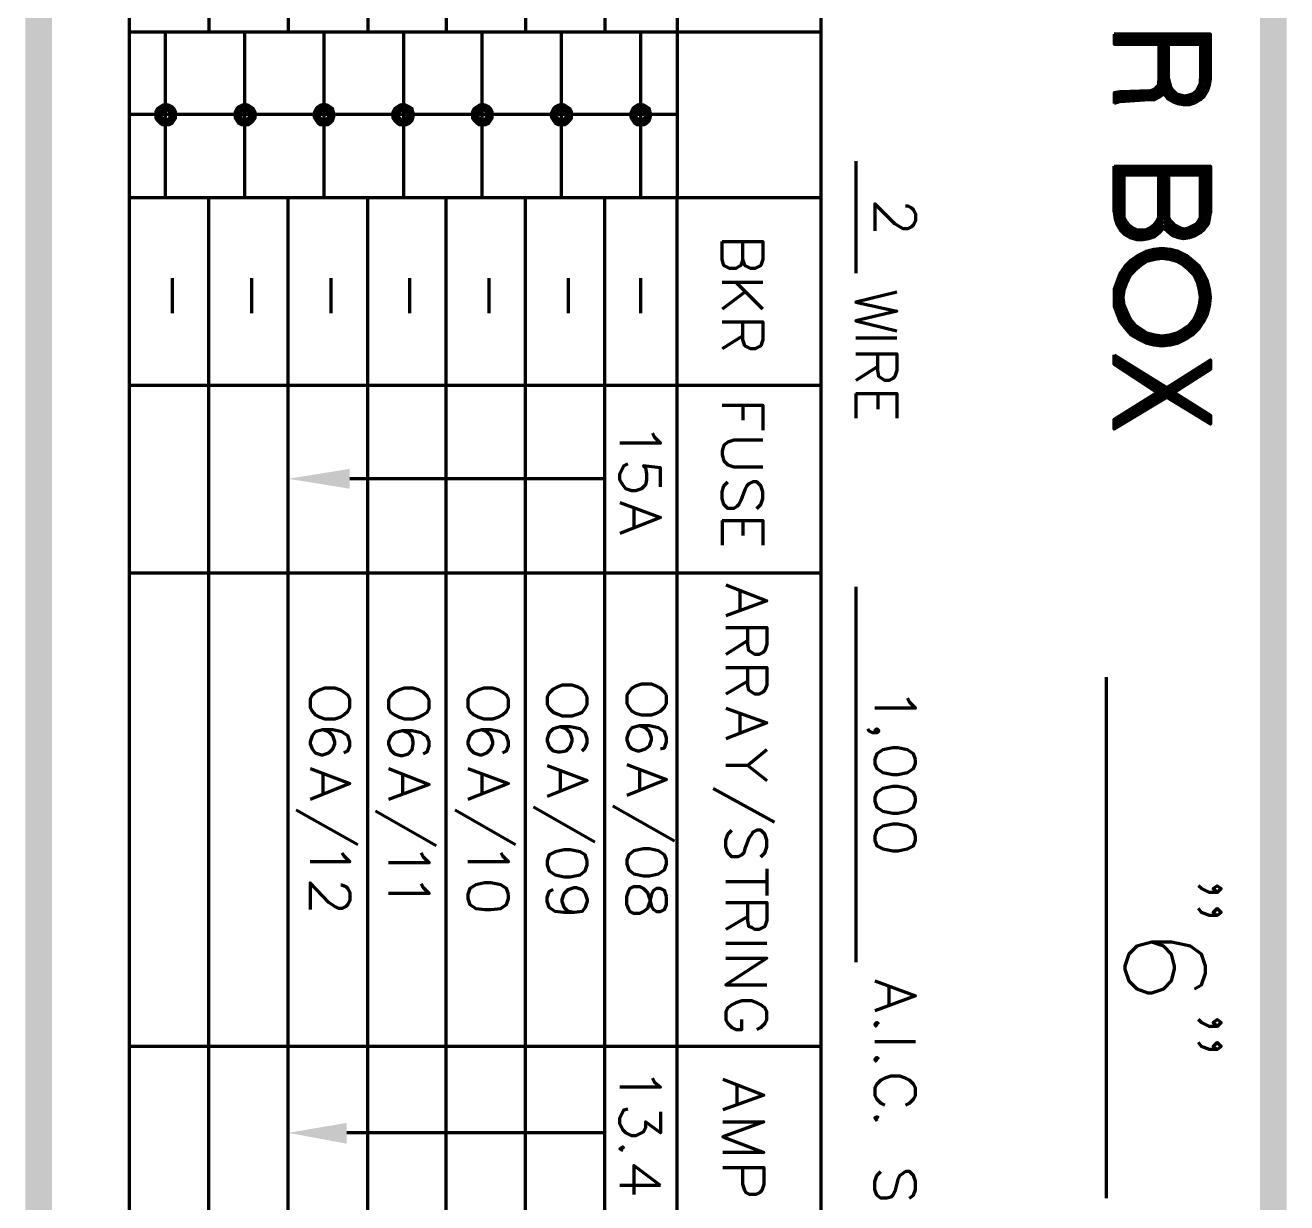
# Model space of a CAD drawing. Header units: inches. Extents: x -186 to 186, y -282 to 282.
# Drawn here: x 65 to 112.07, y 164.83 to 208.78 of the extents above; entities that cross this region are included whole.
import ezdxf

# ---------------------------------------------------------------- set-up
doc = ezdxf.new("R2010")
doc.units = ezdxf.units.IN
doc.header["$MEASUREMENT"] = 0
doc.layers.add('H', color=7, linetype='CONTINUOUS', lineweight=100)
doc.layers.add('P', color=250, linetype='CONTINUOUS', lineweight=100)

msp = doc.modelspace()

# ---------------------------------------------------------------- hatches: boundary and pattern name
at = {"layer": 'H', "linetype": 'Continuous'}
for points in [[(65, 139), (66, 140), (65, 271.889)], [(66, 140), (65, 271.889), (66, 270.889)], [(112.074, 271.37), (111.074, 271.37), (112.074, 139)], [(111.074, 271.37), (112.074, 139), (111.074, 140)], [(70, 205.778), (70.185, 205.519), (69.889, 205.704)], [(70.111, 205.852), (70.185, 205.556), (70, 205.778)], [(70.185, 205.556), (70, 205.778), (70.185, 205.519)], [(70.222, 205.889), (70.222, 205.556), (70.111, 205.852)], [(70.222, 205.556), (70.111, 205.852), (70.185, 205.556)], [(70.37, 205.852), (70.296, 205.556), (70.222, 205.889)], [(70.296, 205.556), (70.222, 205.889), (70.222, 205.556)], [(70.333, 205.519), (70.37, 205.852), (70.296, 205.556)], [(70.519, 205.778), (70.333, 205.519), (70.37, 205.852)], [(70.593, 205.704), (70.333, 205.519), (70.519, 205.778)], [(72.926, 205.778), (73.111, 205.519), (72.852, 205.704)], [(73.074, 205.852), (73.148, 205.556), (72.926, 205.778)], [(73.148, 205.556), (72.926, 205.778), (73.111, 205.519)], [(73.185, 205.889), (73.185, 205.556), (73.074, 205.852)], [(73.185, 205.556), (73.074, 205.852), (73.148, 205.556)], [(73.333, 205.852), (73.222, 205.556), (73.185, 205.889)], [(73.222, 205.556), (73.185, 205.889), (73.185, 205.556)], [(73.259, 205.519), (73.333, 205.852), (73.222, 205.556)], [(73.444, 205.778), (73.259, 205.519), (73.333, 205.852)], [(73.296, 205.519), (73.444, 205.778), (73.259, 205.519)], [(73.556, 205.704), (73.296, 205.519), (73.444, 205.778)], [(75.889, 205.778), (76.074, 205.519), (75.815, 205.704)], [(76, 205.852), (76.111, 205.556), (75.889, 205.778)], [(76.111, 205.556), (75.889, 205.778), (76.074, 205.519)], [(76.148, 205.889), (76.148, 205.556), (76, 205.852)], [(76.148, 205.556), (76, 205.852), (76.111, 205.556)], [(76.296, 205.852), (76.185, 205.556), (76.148, 205.889)], [(76.185, 205.556), (76.148, 205.889), (76.148, 205.556)], [(76.222, 205.519), (76.296, 205.852), (76.185, 205.556)], [(76.407, 205.778), (76.222, 205.519), (76.296, 205.852)], [(76.259, 205.519), (76.407, 205.778), (76.222, 205.519)], [(76.519, 205.704), (76.259, 205.519), (76.407, 205.778)], [(78.852, 205.778), (79.037, 205.519), (78.741, 205.704)], [(78.963, 205.852), (79.074, 205.556), (78.852, 205.778)], [(79.074, 205.556), (78.852, 205.778), (79.037, 205.519)], [(79.111, 205.889), (79.111, 205.556), (78.963, 205.852)], [(79.111, 205.556), (78.963, 205.852), (79.074, 205.556)], [(79.222, 205.852), (79.148, 205.556), (79.111, 205.889)], [(79.148, 205.556), (79.111, 205.889), (79.111, 205.556)], [(79.185, 205.519), (79.222, 205.852), (79.148, 205.556)], [(79.37, 205.778), (79.185, 205.519), (79.222, 205.852)], [(79.481, 205.704), (79.185, 205.519), (79.37, 205.778)], [(81.815, 205.778), (82, 205.519), (81.704, 205.704)], [(81.926, 205.852), (82, 205.556), (81.815, 205.778)], [(82, 205.556), (81.815, 205.778), (82, 205.519)], [(82.037, 205.889), (82.037, 205.556), (81.926, 205.852)], [(82.037, 205.556), (81.926, 205.852), (82, 205.556)], [(82.185, 205.852), (82.111, 205.556), (82.037, 205.889)], [(82.111, 205.556), (82.037, 205.889), (82.037, 205.556)], [(82.148, 205.519), (82.185, 205.852), (82.111, 205.556)], [(82.333, 205.778), (82.148, 205.519), (82.185, 205.852)], [(82.407, 205.704), (82.148, 205.519), (82.333, 205.778)], [(84.741, 205.778), (84.926, 205.519), (84.667, 205.704)], [(84.889, 205.852), (84.963, 205.556), (84.741, 205.778)], [(84.963, 205.556), (84.741, 205.778), (84.926, 205.519)], [(85, 205.889), (85, 205.556), (84.889, 205.852)], [(85, 205.556), (84.889, 205.852), (84.963, 205.556)], [(85.148, 205.852), (85.037, 205.556), (85, 205.889)], [(85.037, 205.556), (85, 205.889), (85, 205.556)], [(85.074, 205.519), (85.148, 205.852), (85.037, 205.556)], [(85.259, 205.778), (85.074, 205.519), (85.148, 205.852)], [(85.111, 205.519), (85.259, 205.778), (85.074, 205.519)], [(85.37, 205.704), (85.111, 205.519), (85.259, 205.778)], [(87.704, 205.778), (87.889, 205.519), (87.63, 205.704)], [(87.815, 205.852), (87.926, 205.556), (87.704, 205.778)], [(87.926, 205.556), (87.704, 205.778), (87.889, 205.519)], [(87.963, 205.889), (87.963, 205.556), (87.815, 205.852)], [(87.963, 205.556), (87.815, 205.852), (87.926, 205.556)], [(88.111, 205.852), (88, 205.556), (87.963, 205.889)], [(88, 205.556), (87.963, 205.889), (87.963, 205.556)], [(88.037, 205.519), (88.111, 205.852), (88, 205.556)], [(88.222, 205.778), (88.037, 205.519), (88.111, 205.852)], [(88.074, 205.519), (88.222, 205.778), (88.037, 205.519)], [(88.333, 205.704), (88.074, 205.519), (88.222, 205.778)], [(69.889, 205.704), (70.148, 205.519), (69.815, 205.556)], [(70.148, 205.519), (69.815, 205.556), (70.111, 205.481)], [(69.815, 205.556), (70.111, 205.481), (69.815, 205.444)], [(70.111, 205.481), (69.815, 205.444), (70.111, 205.444)], [(69.815, 205.444), (70.111, 205.444), (69.815, 205.296)], [(70.111, 205.444), (69.815, 205.296), (70.111, 205.407)], [(69.815, 205.296), (70.111, 205.407), (69.889, 205.185)], [(70.185, 205.519), (69.889, 205.704), (70.148, 205.519)], [(70.111, 205.407), (69.889, 205.185), (70.148, 205.37)], [(69.889, 205.185), (70.148, 205.37), (70, 205.074)], [(70.148, 205.37), (70, 205.074), (70.185, 205.333)], [(70, 205.074), (70.185, 205.333), (70.111, 205)], [(70.111, 205), (70.185, 205.333), (70.222, 205)], [(70.185, 205.333), (70.222, 205), (70.222, 205.296)], [(70.222, 205.296), (70.37, 205), (70.296, 205.333)], [(70.222, 205), (70.222, 205.296), (70.37, 205)], [(70.37, 205), (70.296, 205.333), (70.519, 205.074)], [(70.296, 205.333), (70.519, 205.074), (70.333, 205.333)], [(70.37, 205.481), (70.593, 205.704), (70.333, 205.519)], [(70.333, 205.37), (70.667, 205.296), (70.37, 205.407)], [(70.333, 205.333), (70.593, 205.185), (70.333, 205.37)], [(70.593, 205.185), (70.333, 205.37), (70.667, 205.296)], [(70.519, 205.074), (70.333, 205.333), (70.593, 205.185)], [(70.667, 205.556), (70.37, 205.481), (70.593, 205.704)], [(70.667, 205.444), (70.37, 205.444), (70.667, 205.556)], [(70.37, 205.444), (70.667, 205.556), (70.37, 205.481)], [(70.667, 205.296), (70.37, 205.407), (70.667, 205.444)], [(70.37, 205.407), (70.667, 205.444), (70.37, 205.444)], [(72.852, 205.704), (73.111, 205.519), (72.778, 205.556)], [(73.111, 205.519), (72.778, 205.556), (73.074, 205.481)], [(72.778, 205.556), (73.074, 205.481), (72.778, 205.444)], [(73.074, 205.481), (72.778, 205.444), (73.074, 205.444)], [(72.778, 205.444), (73.074, 205.444), (72.778, 205.296)], [(73.074, 205.444), (72.778, 205.296), (73.074, 205.407)], [(72.778, 205.296), (73.074, 205.407), (72.852, 205.185)], [(73.074, 205.407), (72.852, 205.185), (73.111, 205.37)], [(72.852, 205.185), (73.111, 205.37), (72.926, 205.074)], [(73.111, 205.37), (72.926, 205.074), (73.111, 205.333)], [(72.926, 205.074), (73.111, 205.333), (73.074, 205)], [(73.111, 205.333), (73.074, 205), (73.148, 205.333)], [(73.074, 205), (73.148, 205.333), (73.185, 205)], [(73.148, 205.333), (73.185, 205), (73.185, 205.296)], [(73.185, 205.296), (73.333, 205), (73.222, 205.333)], [(73.185, 205), (73.185, 205.296), (73.333, 205)], [(73.333, 205), (73.222, 205.333), (73.444, 205.074)], [(73.222, 205.333), (73.444, 205.074), (73.259, 205.333)], [(73.259, 205.333), (73.556, 205.185), (73.296, 205.37)], [(73.444, 205.074), (73.259, 205.333), (73.556, 205.185)], [(73.333, 205.481), (73.556, 205.704), (73.296, 205.519)], [(73.296, 205.37), (73.63, 205.296), (73.333, 205.407)], [(73.556, 205.185), (73.296, 205.37), (73.63, 205.296)], [(73.63, 205.556), (73.333, 205.481), (73.556, 205.704)], [(73.63, 205.444), (73.333, 205.444), (73.63, 205.556)], [(73.333, 205.444), (73.63, 205.556), (73.333, 205.481)], [(73.63, 205.296), (73.333, 205.407), (73.63, 205.444)], [(73.333, 205.407), (73.63, 205.444), (73.333, 205.444)], [(75.741, 205.556), (76.037, 205.481), (75.704, 205.444)], [(76.037, 205.481), (75.704, 205.444), (76.037, 205.444)], [(75.704, 205.444), (76.037, 205.444), (75.741, 205.296)], [(75.815, 205.704), (76.037, 205.519), (75.741, 205.556)], [(76.037, 205.519), (75.741, 205.556), (76.037, 205.481)], [(76.037, 205.444), (75.741, 205.296), (76.037, 205.407)], [(75.741, 205.296), (76.037, 205.407), (75.815, 205.185)], [(76.074, 205.519), (75.815, 205.704), (76.037, 205.519)], [(76.037, 205.407), (75.815, 205.185), (76.037, 205.37)], [(75.815, 205.185), (76.037, 205.37), (75.889, 205.074)], [(76.037, 205.37), (75.889, 205.074), (76.074, 205.333)], [(75.889, 205.074), (76.074, 205.333), (76, 205)], [(76.074, 205.333), (76, 205), (76.111, 205.333)], [(76, 205), (76.111, 205.333), (76.148, 205)], [(76.111, 205.333), (76.148, 205), (76.148, 205.296)], [(76.148, 205.296), (76.296, 205), (76.185, 205.333)], [(76.148, 205), (76.148, 205.296), (76.296, 205)], [(76.296, 205), (76.185, 205.333), (76.407, 205.074)], [(76.185, 205.333), (76.407, 205.074), (76.222, 205.333)], [(76.222, 205.333), (76.519, 205.185), (76.259, 205.37)], [(76.407, 205.074), (76.222, 205.333), (76.519, 205.185)], [(76.556, 205.556), (76.259, 205.481), (76.519, 205.704)], [(76.259, 205.481), (76.519, 205.704), (76.259, 205.519)], [(76.296, 205.444), (76.556, 205.556), (76.259, 205.481)], [(76.556, 205.296), (76.259, 205.407), (76.593, 205.444)], [(76.259, 205.407), (76.593, 205.444), (76.296, 205.444)], [(76.259, 205.37), (76.556, 205.296), (76.259, 205.407)], [(76.519, 205.185), (76.259, 205.37), (76.556, 205.296)], [(76.593, 205.444), (76.296, 205.444), (76.556, 205.556)], [(78.741, 205.704), (79, 205.519), (78.667, 205.556)], [(79, 205.519), (78.667, 205.556), (79, 205.481)], [(78.667, 205.556), (79, 205.481), (78.667, 205.444)], [(79, 205.481), (78.667, 205.444), (78.963, 205.444)], [(78.667, 205.444), (78.963, 205.444), (78.667, 205.296)], [(78.963, 205.444), (78.667, 205.296), (79, 205.407)], [(78.667, 205.296), (79, 205.407), (78.741, 205.185)], [(79.037, 205.519), (78.741, 205.704), (79, 205.519)], [(79, 205.407), (78.741, 205.185), (79, 205.37)], [(78.741, 205.185), (79, 205.37), (78.852, 205.074)], [(79, 205.37), (78.852, 205.074), (79.037, 205.333)], [(78.852, 205.074), (79.037, 205.333), (78.963, 205)], [(79.037, 205.333), (78.963, 205), (79.074, 205.333)], [(78.963, 205), (79.074, 205.333), (79.111, 205)], [(79.074, 205.333), (79.111, 205), (79.111, 205.296)], [(79.111, 205.296), (79.222, 205), (79.148, 205.333)], [(79.111, 205), (79.111, 205.296), (79.222, 205)], [(79.222, 205), (79.148, 205.333), (79.37, 205.074)], [(79.148, 205.333), (79.37, 205.074), (79.185, 205.333)], [(79.222, 205.481), (79.481, 205.704), (79.185, 205.519)], [(79.185, 205.37), (79.519, 205.296), (79.222, 205.407)], [(79.185, 205.333), (79.481, 205.185), (79.185, 205.37)], [(79.481, 205.185), (79.185, 205.37), (79.519, 205.296)], [(79.37, 205.074), (79.185, 205.333), (79.481, 205.185)], [(79.519, 205.556), (79.222, 205.481), (79.481, 205.704)], [(79.556, 205.444), (79.222, 205.444), (79.519, 205.556)], [(79.222, 205.444), (79.519, 205.556), (79.222, 205.481)], [(79.519, 205.296), (79.222, 205.407), (79.556, 205.444)], [(79.222, 205.407), (79.556, 205.444), (79.222, 205.444)], [(81.704, 205.704), (81.963, 205.519), (81.63, 205.556)], [(81.963, 205.519), (81.63, 205.556), (81.926, 205.481)], [(81.63, 205.556), (81.926, 205.481), (81.63, 205.444)], [(81.926, 205.481), (81.63, 205.444), (81.926, 205.444)], [(81.63, 205.444), (81.926, 205.444), (81.63, 205.296)], [(81.926, 205.444), (81.63, 205.296), (81.926, 205.407)], [(81.63, 205.296), (81.926, 205.407), (81.704, 205.185)], [(82, 205.519), (81.704, 205.704), (81.963, 205.519)], [(81.926, 205.407), (81.704, 205.185), (81.963, 205.37)], [(81.704, 205.185), (81.963, 205.37), (81.815, 205.074)], [(81.963, 205.37), (81.815, 205.074), (82, 205.333)], [(81.815, 205.074), (82, 205.333), (81.926, 205)], [(81.926, 205), (82, 205.333), (82.037, 205)], [(82, 205.333), (82.037, 205), (82.037, 205.296)], [(82.037, 205.296), (82.185, 205), (82.111, 205.333)], [(82.037, 205), (82.037, 205.296), (82.185, 205)], [(82.185, 205), (82.111, 205.333), (82.333, 205.074)], [(82.111, 205.333), (82.333, 205.074), (82.148, 205.333)], [(82.185, 205.481), (82.407, 205.704), (82.148, 205.519)], [(82.148, 205.37), (82.481, 205.296), (82.185, 205.407)], [(82.148, 205.333), (82.407, 205.185), (82.148, 205.37)], [(82.407, 205.185), (82.148, 205.37), (82.481, 205.296)], [(82.333, 205.074), (82.148, 205.333), (82.407, 205.185)], [(82.481, 205.556), (82.185, 205.481), (82.407, 205.704)], [(82.481, 205.444), (82.185, 205.444), (82.481, 205.556)], [(82.185, 205.444), (82.481, 205.556), (82.185, 205.481)], [(82.481, 205.296), (82.185, 205.407), (82.481, 205.444)], [(82.185, 205.407), (82.481, 205.444), (82.185, 205.444)], [(84.593, 205.556), (84.889, 205.481), (84.556, 205.444)], [(84.889, 205.481), (84.556, 205.444), (84.889, 205.444)], [(84.556, 205.444), (84.889, 205.444), (84.593, 205.296)], [(84.667, 205.704), (84.889, 205.519), (84.593, 205.556)], [(84.889, 205.519), (84.593, 205.556), (84.889, 205.481)], [(84.889, 205.444), (84.593, 205.296), (84.889, 205.407)], [(84.593, 205.296), (84.889, 205.407), (84.667, 205.185)], [(84.926, 205.519), (84.667, 205.704), (84.889, 205.519)], [(84.889, 205.407), (84.667, 205.185), (84.889, 205.37)], [(84.667, 205.185), (84.889, 205.37), (84.741, 205.074)], [(84.889, 205.37), (84.741, 205.074), (84.926, 205.333)], [(84.741, 205.074), (84.926, 205.333), (84.889, 205)], [(84.926, 205.333), (84.889, 205), (84.963, 205.333)], [(84.889, 205), (84.963, 205.333), (85, 205)], [(84.963, 205.333), (85, 205), (85, 205.296)], [(85, 205.296), (85.148, 205), (85.037, 205.333)], [(85, 205), (85, 205.296), (85.148, 205)], [(85.148, 205), (85.037, 205.333), (85.259, 205.074)], [(85.037, 205.333), (85.259, 205.074), (85.074, 205.333)], [(85.074, 205.333), (85.37, 205.185), (85.111, 205.37)], [(85.259, 205.074), (85.074, 205.333), (85.37, 205.185)], [(85.148, 205.481), (85.37, 205.704), (85.111, 205.519)], [(85.111, 205.37), (85.444, 205.296), (85.148, 205.407)], [(85.37, 205.185), (85.111, 205.37), (85.444, 205.296)], [(85.444, 205.556), (85.148, 205.481), (85.37, 205.704)], [(85.444, 205.444), (85.148, 205.444), (85.444, 205.556)], [(85.148, 205.444), (85.444, 205.556), (85.148, 205.481)], [(85.444, 205.296), (85.148, 205.407), (85.444, 205.444)], [(85.148, 205.407), (85.444, 205.444), (85.148, 205.444)], [(87.556, 205.556), (87.852, 205.481), (87.519, 205.444)], [(87.852, 205.481), (87.519, 205.444), (87.852, 205.444)], [(87.519, 205.444), (87.852, 205.444), (87.556, 205.296)], [(87.63, 205.704), (87.852, 205.519), (87.556, 205.556)], [(87.852, 205.519), (87.556, 205.556), (87.852, 205.481)], [(87.852, 205.444), (87.556, 205.296), (87.852, 205.407)], [(87.556, 205.296), (87.852, 205.407), (87.63, 205.185)], [(87.889, 205.519), (87.63, 205.704), (87.852, 205.519)], [(87.852, 205.407), (87.63, 205.185), (87.852, 205.37)], [(87.63, 205.185), (87.852, 205.37), (87.704, 205.074)], [(87.852, 205.37), (87.704, 205.074), (87.889, 205.333)], [(87.704, 205.074), (87.889, 205.333), (87.815, 205)], [(87.889, 205.333), (87.815, 205), (87.926, 205.333)], [(87.815, 205), (87.926, 205.333), (87.963, 205)], [(87.926, 205.333), (87.963, 205), (87.963, 205.296)], [(87.963, 205.296), (88.111, 205), (88, 205.333)], [(87.963, 205), (87.963, 205.296), (88.111, 205)], [(88.111, 205), (88, 205.333), (88.222, 205.074)], [(88, 205.333), (88.222, 205.074), (88.037, 205.333)], [(88.037, 205.333), (88.333, 205.185), (88.074, 205.37)], [(88.222, 205.074), (88.037, 205.333), (88.333, 205.185)], [(88.37, 205.556), (88.074, 205.481), (88.333, 205.704)], [(88.074, 205.481), (88.333, 205.704), (88.074, 205.519)], [(88.111, 205.444), (88.37, 205.556), (88.074, 205.481)], [(88.37, 205.296), (88.074, 205.407), (88.407, 205.444)], [(88.074, 205.407), (88.407, 205.444), (88.111, 205.444)], [(88.074, 205.37), (88.37, 205.296), (88.074, 205.407)], [(88.333, 205.185), (88.074, 205.37), (88.37, 205.296)], [(88.407, 205.444), (88.111, 205.444), (88.37, 205.556)], [(77.111, 191.481), (74.815, 191.852), (77.111, 192.222)], [(77, 167.037), (74.815, 167.444), (77, 167.815)]]:
    msp.add_hatch(color=0, dxfattribs=at).paths.add_polyline_path(points)

# ---------------------------------------------------------------- linework, layer by layer
at = {"layer": 'P', "color": 0, "linetype": 'Continuous'}
for points in [[(68.889, 139.481), (68.889, 271.37)], [(71.852, 271.37), (71.852, 208.519)], [(74.815, 271.37), (74.815, 208.519)], [(77.778, 271.37), (77.778, 208.519)], [(80.704, 271.37), (80.704, 208.519)], [(83.667, 271.37), (83.667, 208.519)], [(86.63, 271.37), (86.63, 208.519)], [(89.333, 271.37), (89.333, 208.519)], [(94.704, 139.481), (94.704, 271.37)], [(94.704, 208.519), (68.889, 208.519)], [(70.222, 208.519), (70.222, 202.333)], [(73.185, 208.519), (73.185, 202.333)], [(76.148, 208.519), (76.148, 202.333)], [(79.111, 208.519), (79.111, 202.333)], [(82.037, 208.519), (82.037, 202.333)], [(85, 208.519), (85, 202.333)], [(87.963, 208.519), (87.963, 202.333)], [(89.333, 208.519), (89.333, 202.333)], [(105.63, 208.444), (105.63, 208.074), (107.296, 208.074)], [(105.852, 205.926), (106.963, 206), (107.148, 206), (107.333, 206.111), (107.481, 206.222), (107.63, 206.037), (107.815, 205.926), (108, 205.852), (108.222, 205.815), (108.444, 205.815), (108.667, 205.889), (108.852, 206), (109, 206.148), (109.111, 206.333), (109.185, 206.556), (109.222, 206.778), (109.222, 208.444), (105.63, 208.444)], [(105.63, 206.185), (105.852, 206.222), (106.963, 206.296), (107.074, 206.296), (107.185, 206.37), (107.296, 206.481), (107.333, 206.556), (107.37, 206.704), (107.37, 208.148), (105.704, 208.148), (105.704, 208.37)], [(105.667, 208.37), (109.148, 208.37), (109.148, 206.778)], [(105.741, 208.333), (109.111, 208.333), (109.111, 206.778)], [(105.852, 206.185), (106.963, 206.222), (107.111, 206.259), (107.222, 206.333), (107.333, 206.444), (107.407, 206.556), (107.444, 206.704), (107.444, 208.222), (105.741, 208.222), (105.741, 208.333)], [(105.815, 208.259), (109.037, 208.259), (109.037, 206.778)], [(107.296, 208.074), (107.296, 206.704)], [(107.481, 206.778), (107.481, 208.259)], [(107.556, 208.222), (109, 208.222), (109, 206.778)], [(107.556, 206.778), (107.556, 208.222)], [(107.63, 208.148), (108.926, 208.148), (108.926, 206.778)], [(107.63, 206.778), (107.63, 208.148)], [(107.667, 208.074), (108.852, 208.074), (108.852, 206.778)], [(107.667, 206.778), (107.667, 208.074)], [(106.963, 206.333), (107.074, 206.37), (107.185, 206.444), (107.296, 206.556), (107.296, 206.704)], [(106.963, 206.185), (107.111, 206.185), (107.259, 206.259), (107.37, 206.37), (107.481, 206.556), (107.481, 206.704)], [(107.481, 206.333), (107.593, 206.148), (107.741, 206.037), (107.926, 205.926), (108.111, 205.889), (108.296, 205.852), (108.481, 205.889), (108.667, 205.963), (108.852, 206.074), (108.963, 206.222), (109.074, 206.37), (109.148, 206.556), (109.148, 206.778)], [(107.481, 206.444), (107.593, 206.259), (107.741, 206.111), (107.926, 206), (108.111, 205.963), (108.333, 205.926), (108.519, 205.963), (108.704, 206.074), (108.889, 206.185), (109, 206.37), (109.074, 206.556), (109.111, 206.778)], [(107.481, 206.778), (107.519, 206.556), (107.593, 206.37), (107.704, 206.222), (107.889, 206.111), (108.074, 206), (108.259, 206), (108.481, 206), (108.667, 206.111), (108.815, 206.222), (108.963, 206.37), (109.037, 206.556), (109.037, 206.778)], [(107.481, 206.778), (107.481, 206.704)], [(107.556, 206.778), (107.556, 206.593), (107.63, 206.407), (107.778, 206.259), (107.889, 206.148), (108.074, 206.074), (108.259, 206.037), (108.444, 206.074), (108.63, 206.148), (108.778, 206.259), (108.889, 206.407), (108.963, 206.593), (109, 206.778)], [(107.63, 206.778), (107.63, 206.593), (107.704, 206.444), (107.815, 206.296), (107.926, 206.185), (108.111, 206.148), (108.259, 206.111), (108.444, 206.148), (108.593, 206.185), (108.741, 206.296), (108.852, 206.444), (108.889, 206.593), (108.926, 206.778)], [(107.667, 206.778), (107.704, 206.63), (107.741, 206.481), (107.852, 206.333), (107.963, 206.222), (108.111, 206.185), (108.259, 206.148), (108.444, 206.185), (108.556, 206.222), (108.704, 206.333), (108.778, 206.481), (108.852, 206.63), (108.852, 206.778)], [(106.963, 206.333), (105.852, 206.296), (105.63, 206.259), (105.63, 205.852)], [(105.852, 206.185), (105.63, 206.148)], [(106.963, 206.185), (105.852, 206.111)], [(106.963, 206.111), (107.111, 206.148), (107.259, 206.185), (107.407, 206.296), (107.481, 206.444)], [(106.963, 206.037), (107.111, 206.074), (107.259, 206.111), (107.37, 206.222), (107.481, 206.333)], [(105.852, 206.111), (105.63, 206.074)], [(106.963, 206.037), (105.852, 206), (105.63, 205.926)], [(105.852, 206.037), (105.741, 206.037), (105.63, 206)], [(105.852, 205.926), (105.741, 205.889), (105.63, 205.852)], [(106.963, 206.111), (105.852, 206.037)], [(89.333, 205.444), (68.889, 205.444)], [(96, 203.704), (96, 199.519)], [(105.63, 203.519), (109.222, 203.519), (109.222, 201.778)], [(105.63, 201.815), (105.63, 203.519)], [(105.667, 203.481), (109.148, 203.481), (109.148, 201.815)], [(105.667, 201.815), (105.667, 203.481)], [(105.741, 201.815), (105.741, 203.444)], [(105.741, 203.407), (109.111, 203.407), (109.111, 201.815)], [(105.815, 203.37), (109.037, 203.37), (109.037, 201.815)], [(105.815, 201.815), (105.815, 203.37)], [(107.481, 201.815), (107.481, 203.37)], [(107.444, 203.296), (105.852, 203.296), (105.852, 201.815), (105.889, 201.593), (105.963, 201.407), (106.111, 201.222), (106.259, 201.111), (106.444, 201.037), (106.63, 201), (106.852, 201.037), (107.037, 201.111), (107.185, 201.222), (107.333, 201.407), (107.407, 201.593), (107.444, 201.815), (107.444, 203.296)], [(107.37, 203.222), (105.926, 203.222), (105.926, 201.815), (105.963, 201.63), (106.037, 201.444), (106.148, 201.296), (106.296, 201.185), (106.444, 201.111), (106.63, 201.074), (106.815, 201.111), (107, 201.185), (107.148, 201.296), (107.259, 201.444), (107.333, 201.63), (107.37, 201.815), (107.37, 203.222)], [(106, 203.185), (106, 201.815), (106, 201.63), (106.074, 201.481), (106.185, 201.333), (106.333, 201.222), (106.481, 201.148), (106.63, 201.148), (106.815, 201.148), (106.963, 201.222), (107.111, 201.333), (107.222, 201.481), (107.296, 201.63), (107.296, 201.815), (107.296, 203.185), (106, 203.185)], [(107.556, 203.296), (109, 203.296), (109, 201.815)], [(107.556, 201.815), (107.556, 203.296)], [(107.593, 203.222), (108.926, 203.222), (108.926, 201.815)], [(107.593, 201.815), (107.593, 203.222)], [(107.667, 203.185), (107.667, 201.815), (107.667, 201.63), (107.741, 201.481), (107.852, 201.37), (107.963, 201.296), (108.111, 201.222), (108.259, 201.185), (108.407, 201.222), (108.556, 201.296), (108.704, 201.37), (108.778, 201.481), (108.852, 201.63), (108.852, 201.815), (108.852, 203.185), (107.667, 203.185)], [(94.704, 202.333), (68.889, 202.333)], [(71.852, 139.481), (71.852, 202.333)], [(74.815, 139.481), (74.815, 202.333)], [(77.778, 139.481), (77.778, 202.333)], [(80.704, 139.481), (80.704, 202.333)], [(83.667, 139.481), (83.667, 202.333)], [(86.63, 139.481), (86.63, 202.333)], [(89.333, 139.481), (89.333, 202.333)], [(97.852, 202.037), (97.926, 202.037), (98.074, 201.963), (98.148, 201.889), (98.222, 201.741), (98.222, 201.481), (98.148, 201.333), (98.074, 201.259), (97.926, 201.185), (97.778, 201.185), (97.63, 201.259), (97.444, 201.37), (96.704, 202.111), (96.704, 201.111)], [(105.63, 201.815), (105.667, 201.556), (105.741, 201.333), (105.852, 201.148), (106.037, 200.963), (106.222, 200.852), (106.481, 200.778), (106.704, 200.778), (106.926, 200.815), (107.148, 200.889), (107.333, 201.037), (107.481, 201.222)], [(105.667, 201.815), (105.704, 201.593), (105.778, 201.37), (105.889, 201.185), (106.037, 201.037), (106.222, 200.926), (106.407, 200.852), (106.63, 200.852), (106.815, 200.852), (107.037, 200.926), (107.222, 201.037), (107.37, 201.185), (107.481, 201.333)], [(105.741, 201.815), (105.778, 201.593), (105.815, 201.407), (105.963, 201.222), (106.111, 201.074), (106.296, 200.963), (106.481, 200.926), (106.667, 200.889), (106.889, 200.926), (107.074, 201), (107.222, 201.148), (107.37, 201.296), (107.481, 201.481)], [(105.815, 201.815), (105.815, 201.593), (105.889, 201.37), (106.037, 201.222), (106.222, 201.074), (106.444, 201), (106.63, 200.963), (106.852, 201), (107.037, 201.074), (107.222, 201.222), (107.37, 201.37), (107.444, 201.593), (107.481, 201.815)], [(107.481, 201.333), (107.593, 201.185), (107.741, 201.037), (107.926, 200.963), (108.111, 200.889), (108.296, 200.889), (108.481, 200.926), (108.667, 201), (108.852, 201.111), (108.963, 201.222), (109.074, 201.407), (109.148, 201.593), (109.148, 201.815)], [(107.481, 201.481), (107.593, 201.296), (107.704, 201.148), (107.889, 201.037), (108.111, 200.963), (108.333, 200.963), (108.519, 201), (108.704, 201.111), (108.852, 201.222), (109, 201.37), (109.074, 201.593), (109.111, 201.815)], [(107.481, 201.815), (107.519, 201.593), (107.593, 201.407), (107.704, 201.259), (107.852, 201.148), (108.037, 201.037), (108.259, 201.037), (108.481, 201.037), (108.667, 201.148), (108.815, 201.259), (108.926, 201.407), (109, 201.593), (109.037, 201.815)], [(107.481, 201.222), (107.63, 201.074), (107.815, 200.926), (108.037, 200.852), (108.222, 200.815), (108.444, 200.852), (108.667, 200.926), (108.852, 201.037), (109, 201.185), (109.148, 201.37), (109.185, 201.556), (109.222, 201.778)], [(107.556, 201.815), (107.556, 201.63), (107.63, 201.444), (107.778, 201.296), (107.889, 201.185), (108.074, 201.111), (108.259, 201.074), (108.444, 201.111), (108.63, 201.185), (108.778, 201.296), (108.889, 201.444), (108.963, 201.63), (109, 201.815)], [(107.593, 201.815), (107.63, 201.63), (107.704, 201.481), (107.815, 201.333), (107.926, 201.222), (108.111, 201.148), (108.259, 201.148), (108.444, 201.148), (108.593, 201.222), (108.741, 201.333), (108.852, 201.481), (108.889, 201.63), (108.926, 201.815)], [(91, 200.704), (92.519, 200.704), (92.519, 200.037), (92.444, 199.815), (92.37, 199.778), (92.222, 199.704), (92.074, 199.704), (91.926, 199.778), (91.852, 199.815), (91.778, 200.037), (91.778, 200.704)], [(91.778, 200.037), (91.704, 199.815), (91.63, 199.778), (91.519, 199.704), (91.296, 199.704), (91.148, 199.778), (91.074, 199.815), (91, 200.037), (91, 200.704)], [(107.407, 196.815), (107.741, 196.852), (108.037, 196.926), (108.333, 197.074), (108.556, 197.222), (108.815, 197.481), (108.963, 197.704), (109.111, 198), (109.185, 198.296), (109.222, 198.63), (109.185, 198.926), (109.111, 199.222), (108.963, 199.519), (108.815, 199.778), (108.556, 200), (108.333, 200.185), (108.037, 200.333), (107.741, 200.407), (107.407, 200.444), (107.111, 200.407), (106.815, 200.333), (106.519, 200.185), (106.259, 200), (106.037, 199.778), (105.852, 199.519), (105.741, 199.222), (105.63, 198.926), (105.63, 198.63), (105.63, 198.296), (105.741, 198), (105.852, 197.704), (106.037, 197.481), (106.259, 197.222), (106.519, 197.074), (106.815, 196.926), (107.111, 196.852), (107.407, 196.815)], [(107.407, 196.889), (107.704, 196.889), (108, 197), (108.296, 197.111), (108.519, 197.296), (108.741, 197.519), (108.926, 197.741), (109.037, 198.037), (109.148, 198.333), (109.148, 198.63), (109.148, 198.926), (109.037, 199.222), (108.926, 199.481), (108.741, 199.741), (108.519, 199.963), (108.296, 200.148), (108, 200.259), (107.704, 200.333), (107.407, 200.37), (107.111, 200.333), (106.815, 200.259), (106.556, 200.148), (106.296, 199.963), (106.074, 199.741), (105.889, 199.481), (105.778, 199.222), (105.704, 198.926), (105.667, 198.63), (105.704, 198.333), (105.778, 198.037), (105.889, 197.741), (106.074, 197.519), (106.296, 197.296), (106.556, 197.111), (106.815, 197), (107.111, 196.889), (107.407, 196.889)], [(107.407, 196.963), (107.704, 196.963), (108, 197.037), (108.259, 197.185), (108.481, 197.333), (108.704, 197.556), (108.889, 197.778), (109, 198.037), (109.074, 198.333), (109.111, 198.63), (109.074, 198.926), (109, 199.185), (108.889, 199.481), (108.704, 199.704), (108.481, 199.889), (108.259, 200.074), (108, 200.185), (107.704, 200.296), (107.407, 200.296), (107.148, 200.296), (106.852, 200.185), (106.556, 200.074), (106.333, 199.889), (106.148, 199.704), (105.963, 199.481), (105.852, 199.185), (105.778, 198.926), (105.741, 198.63), (105.778, 198.333), (105.852, 198.037), (105.963, 197.778), (106.148, 197.556), (106.333, 197.333), (106.556, 197.185), (106.852, 197.037), (107.148, 196.963), (107.407, 196.963)], [(107.407, 197), (107.704, 197.037), (107.963, 197.111), (108.222, 197.222), (108.444, 197.37), (108.667, 197.593), (108.815, 197.815), (108.963, 198.074), (109, 198.333), (109.037, 198.63), (109, 198.889), (108.963, 199.185), (108.815, 199.444), (108.667, 199.667), (108.444, 199.852), (108.222, 200.037), (107.963, 200.148), (107.704, 200.222), (107.407, 200.222), (107.148, 200.222), (106.852, 200.148), (106.63, 200.037), (106.37, 199.852), (106.185, 199.667), (106, 199.444), (105.889, 199.185), (105.815, 198.889), (105.815, 198.63), (105.815, 198.333), (105.889, 198.074), (106, 197.815), (106.185, 197.593), (106.37, 197.37), (106.63, 197.222), (106.852, 197.111), (107.148, 197.037), (107.407, 197)], [(107.407, 197.074), (107.704, 197.074), (107.963, 197.148), (108.185, 197.259), (108.444, 197.444), (108.63, 197.63), (108.778, 197.852), (108.889, 198.111), (108.963, 198.333), (108.963, 198.63), (108.963, 198.889), (108.889, 199.148), (108.778, 199.407), (108.63, 199.63), (108.444, 199.815), (108.185, 199.963), (107.963, 200.111), (107.704, 200.148), (107.407, 200.185), (107.148, 200.148), (106.889, 200.111), (106.63, 199.963), (106.407, 199.815), (106.222, 199.63), (106.074, 199.407), (105.963, 199.148), (105.889, 198.889), (105.852, 198.63), (105.889, 198.333), (105.963, 198.111), (106.074, 197.852), (106.222, 197.63), (106.407, 197.444), (106.63, 197.259), (106.889, 197.148), (107.148, 197.074), (107.407, 197.074)], [(107.407, 197.111), (107.667, 197.148), (107.926, 197.222), (108.185, 197.333), (108.37, 197.481), (108.556, 197.667), (108.704, 197.852), (108.815, 198.111), (108.889, 198.37), (108.926, 198.63), (108.889, 198.889), (108.815, 199.148), (108.704, 199.37), (108.556, 199.593), (108.37, 199.778), (108.185, 199.926), (107.926, 200.037), (107.667, 200.111), (107.407, 200.111), (107.148, 200.111), (106.889, 200.037), (106.667, 199.926), (106.444, 199.778), (106.259, 199.593), (106.111, 199.37), (106, 199.148), (105.963, 198.889), (105.926, 198.63), (105.963, 198.37), (106, 198.111), (106.111, 197.852), (106.259, 197.667), (106.444, 197.481), (106.667, 197.333), (106.889, 197.222), (107.148, 197.148), (107.407, 197.111)], [(107.407, 197.185), (107.704, 197.222), (107.963, 197.296), (108.222, 197.444), (108.444, 197.593), (108.63, 197.815), (108.741, 198.074), (108.815, 198.333), (108.852, 198.63), (108.815, 198.889), (108.741, 199.185), (108.63, 199.444), (108.444, 199.63), (108.222, 199.815), (107.963, 199.963), (107.704, 200.037), (107.407, 200.074), (107.148, 200.037), (106.852, 199.963), (106.63, 199.815), (106.407, 199.63), (106.222, 199.444), (106.111, 199.185), (106, 198.889), (105.963, 198.63), (106, 198.333), (106.111, 198.074), (106.222, 197.815), (106.407, 197.593), (106.63, 197.444), (106.852, 197.296), (107.148, 197.222), (107.407, 197.185)], [(70.481, 199.333), (70.481, 198.037)], [(73.444, 199.333), (73.444, 198.037)], [(76.407, 199.333), (76.407, 198.037)], [(79.333, 199.333), (79.333, 198.037)], [(82.296, 199.333), (82.296, 198.037)], [(85.259, 199.333), (85.259, 198.037)], [(87.963, 199.333), (87.963, 198.037)], [(91, 199.185), (92.519, 199.185)], [(92.519, 198.185), (91.519, 199.185)], [(91.852, 198.815), (91, 198.185)], [(97.519, 198.815), (96, 198.444), (97.519, 198.111), (96, 197.741), (97.519, 197.37)], [(91, 197.704), (92.519, 197.704), (92.519, 197.037), (92.444, 196.815), (92.37, 196.778), (92.222, 196.704), (92.074, 196.704), (91.926, 196.778), (91.852, 196.815), (91.778, 197.037), (91.778, 197.704)], [(91.778, 197.185), (91, 196.704)], [(96, 197.111), (97.519, 197.111)], [(96, 196.519), (97.519, 196.519), (97.519, 195.889), (97.444, 195.667), (97.37, 195.593), (97.222, 195.519), (97.074, 195.519), (96.963, 195.593), (96.852, 195.667), (96.815, 195.889), (96.815, 196.519)], [(105.63, 196.481), (107.593, 195.259), (109.222, 196.296), (109.222, 195.926), (107.889, 195.074), (109.222, 194.222), (109.222, 193.889), (107.593, 194.889), (105.63, 193.704), (105.63, 194.074), (107.222, 195.074), (105.63, 196.111), (105.63, 196.481)], [(105.667, 196.407), (105.667, 196.111)], [(109.111, 196.148), (107.593, 195.185), (105.741, 196.333), (105.741, 196.111)], [(96.815, 196.037), (96, 195.519)], [(105.741, 196.111), (107.37, 195.074), (105.741, 194.074), (105.741, 193.815)], [(105.815, 196.111), (105.815, 196.296)], [(105.852, 196.222), (105.852, 196.111), (107.481, 195.074), (105.852, 194.074), (105.852, 193.963), (107.593, 195.037), (108.963, 194.111), (108.963, 194.222), (107.667, 195.074), (108.963, 195.926), (108.963, 196.037), (107.593, 195.148), (105.852, 196.222)], [(105.852, 196.148), (108.963, 194.185)], [(108.963, 196), (105.852, 194)], [(109.111, 194.222), (107.778, 195.074), (109.111, 195.926), (109.111, 196.148)], [(109.037, 196.111), (109.037, 195.926)], [(109.148, 195.926), (109.148, 196.222)], [(94.704, 195.333), (68.889, 195.333)], [(96, 195.037), (97.519, 195.037), (97.519, 194.111)], [(96, 195.037), (96, 194.111)], [(96.815, 195.037), (96.815, 194.444)], [(105.741, 193.815), (107.593, 194.963), (109.111, 194), (109.111, 194.222)], [(91, 194.593), (92.519, 194.593), (92.519, 193.667)], [(91.778, 194.593), (91.778, 194.037)], [(105.667, 193.778), (105.667, 194.074)], [(105.815, 194.074), (105.815, 193.889)], [(109.037, 194.074), (109.037, 194.222)], [(109.148, 194.222), (109.148, 193.963)], [(88.407, 193.556), (88.481, 193.407), (88.704, 193.185), (87.185, 193.185)], [(92.519, 193.296), (91.444, 193.296), (91.222, 193.222), (91.074, 193.111), (91, 192.889), (91, 192.741), (91.074, 192.519), (91.222, 192.37), (91.444, 192.296), (92.519, 192.296)], [(88.704, 191.556), (88.704, 192.259), (88.074, 192.333), (88.148, 192.259), (88.185, 192.037), (88.185, 191.815), (88.148, 191.63), (88, 191.481), (87.778, 191.407), (87.63, 191.407), (87.407, 191.481), (87.296, 191.63), (87.185, 191.815), (87.185, 192.037), (87.296, 192.259), (87.333, 192.333), (87.481, 192.407)], [(86.63, 191.852), (77.111, 191.852)], [(92.296, 190.741), (92.444, 190.889), (92.519, 191.111), (92.519, 191.37), (92.444, 191.593), (92.296, 191.741), (92.148, 191.741), (92, 191.667), (91.926, 191.593), (91.852, 191.444), (91.704, 191.037), (91.63, 190.889), (91.556, 190.815), (91.444, 190.741), (91.222, 190.741), (91.074, 190.889), (91, 191.111), (91, 191.37), (91.074, 191.593), (91.222, 191.741)], [(87.185, 190.963), (88.704, 190.407), (87.185, 189.815)], [(87.704, 190.778), (87.704, 190.037)], [(91, 190.296), (92.519, 190.296), (92.519, 189.37)], [(91, 190.296), (91, 189.37)], [(91.778, 190.296), (91.778, 189.741)], [(94.704, 188.333), (68.889, 188.333)], [(91.148, 187.889), (92.667, 187.296), (91.148, 186.741)], [(91.667, 187.667), (91.667, 186.963)], [(96, 187.815), (96, 173.815)], [(91.148, 186.296), (92.667, 186.296), (92.667, 185.667), (92.593, 185.444), (92.519, 185.37), (92.37, 185.296), (92.222, 185.296), (92.111, 185.37), (92, 185.444), (91.963, 185.667), (91.963, 186.296)], [(91.963, 185.815), (91.148, 185.296)], [(91.148, 184.815), (92.667, 184.815), (92.667, 184.148), (92.593, 183.963), (92.519, 183.889), (92.37, 183.815), (92.222, 183.815), (92.111, 183.889), (92, 183.963), (91.963, 184.148), (91.963, 184.815)], [(85.963, 183.704), (85.889, 183.852), (85.778, 184), (85.63, 184.074), (85.407, 184.148), (85.037, 184.148), (84.852, 184.074), (84.704, 184), (84.556, 183.852), (84.481, 183.704), (84.481, 183.444), (84.556, 183.296), (84.704, 183.148), (84.852, 183.074), (85.037, 183), (85.407, 183), (85.63, 183.074), (85.778, 183.148), (85.889, 183.296), (85.963, 183.444), (85.963, 183.704)], [(88.926, 183.778), (88.852, 183.889), (88.704, 184.037), (88.556, 184.111), (88.37, 184.185), (88, 184.185), (87.778, 184.111), (87.63, 184.037), (87.519, 183.889), (87.444, 183.778), (87.444, 183.481), (87.519, 183.333), (87.63, 183.185), (87.778, 183.111), (88, 183.037), (88.37, 183.037), (88.556, 183.111), (88.704, 183.185), (88.852, 183.333), (88.926, 183.481), (88.926, 183.778)], [(91.963, 184.296), (91.148, 183.815)], [(105.333, 184.444), (105.333, 165)], [(77.111, 183.63), (77.037, 183.778), (76.889, 183.889), (76.778, 183.963), (76.556, 184.037), (76.185, 184.037), (75.963, 183.963), (75.815, 183.889), (75.704, 183.778), (75.63, 183.63), (75.63, 183.333), (75.704, 183.185), (75.815, 183.037), (75.963, 182.963), (76.185, 182.889), (76.556, 182.889), (76.778, 182.963), (76.889, 183.037), (77.037, 183.185), (77.111, 183.333), (77.111, 183.63)], [(80.074, 183.593), (80, 183.741), (79.852, 183.889), (79.704, 183.963), (79.481, 184.037), (79.148, 184.037), (78.926, 183.963), (78.778, 183.889), (78.63, 183.741), (78.556, 183.593), (78.556, 183.296), (78.63, 183.148), (78.778, 183.037), (78.926, 182.963), (79.148, 182.889), (79.481, 182.889), (79.704, 182.963), (79.852, 183.037), (80, 183.148), (80.074, 183.296), (80.074, 183.593)], [(83.037, 183.63), (82.963, 183.778), (82.815, 183.889), (82.667, 183.963), (82.444, 184.037), (82.111, 184.037), (81.889, 183.963), (81.741, 183.889), (81.593, 183.778), (81.519, 183.63), (81.519, 183.333), (81.593, 183.185), (81.741, 183.037), (81.889, 182.963), (82.111, 182.889), (82.444, 182.889), (82.667, 182.963), (82.815, 183.037), (82.963, 183.185), (83.037, 183.333), (83.037, 183.63)], [(97.926, 183.667), (98, 183.519), (98.222, 183.296), (96.704, 183.296)], [(91.148, 183.296), (92.667, 182.741), (91.148, 182.148)], [(91.667, 183.111), (91.667, 182.37)], [(76.889, 181.63), (77.037, 181.704), (77.111, 181.889), (77.111, 182.037), (77.037, 182.259), (76.815, 182.407), (76.481, 182.481), (76.111, 182.481), (75.815, 182.407), (75.704, 182.259), (75.63, 182.037), (75.63, 181.963), (75.704, 181.778), (75.815, 181.63), (76.037, 181.556), (76.111, 181.556), (76.333, 181.63), (76.481, 181.778), (76.556, 181.963), (76.556, 182.037), (76.481, 182.259), (76.333, 182.407), (76.111, 182.481)], [(79.852, 181.593), (80, 181.667), (80.074, 181.889), (80.074, 182.037), (80, 182.222), (79.778, 182.37), (79.444, 182.444), (79.074, 182.444), (78.778, 182.37), (78.63, 182.222), (78.556, 182.037), (78.556, 181.963), (78.63, 181.741), (78.778, 181.593), (79, 181.519), (79.074, 181.519), (79.296, 181.593), (79.444, 181.741), (79.481, 181.963), (79.481, 182.037), (79.444, 182.222), (79.296, 182.37), (79.074, 182.444)], [(82.815, 181.63), (82.963, 181.704), (83.037, 181.889), (83.037, 182.037), (82.963, 182.259), (82.741, 182.407), (82.37, 182.481), (82.037, 182.481), (81.741, 182.407), (81.593, 182.259), (81.519, 182.037), (81.519, 181.963), (81.593, 181.778), (81.741, 181.63), (81.963, 181.556), (82.037, 181.556), (82.222, 181.63), (82.37, 181.778), (82.444, 181.963), (82.444, 182.037), (82.37, 182.259), (82.222, 182.407), (82.037, 182.481)], [(85.778, 181.704), (85.889, 181.815), (85.963, 182), (85.963, 182.148), (85.889, 182.37), (85.704, 182.519), (85.333, 182.593), (84.963, 182.593), (84.704, 182.519), (84.556, 182.37), (84.481, 182.148), (84.481, 182.074), (84.556, 181.852), (84.704, 181.704), (84.889, 181.667), (84.963, 181.667), (85.185, 181.704), (85.333, 181.852), (85.407, 182.074), (85.407, 182.148), (85.333, 182.37), (85.185, 182.519), (84.963, 182.593)], [(88.704, 181.778), (88.852, 181.815), (88.926, 182.037), (88.926, 182.185), (88.852, 182.407), (88.63, 182.556), (88.296, 182.63), (87.926, 182.63), (87.63, 182.556), (87.519, 182.407), (87.444, 182.185), (87.444, 182.111), (87.519, 181.889), (87.63, 181.778), (87.852, 181.704), (87.926, 181.704), (88.148, 181.778), (88.296, 181.889), (88.37, 182.111), (88.37, 182.185), (88.296, 182.407), (88.148, 182.556), (87.926, 182.63)], [(96.778, 182.37), (96.704, 182.444), (96.778, 182.519), (96.852, 182.444), (96.778, 182.37), (96.63, 182.37), (96.481, 182.444), (96.444, 182.519)], [(92.667, 181.741), (91.963, 181.148), (92.667, 180.593)], [(98.222, 181.37), (98.148, 181.593), (97.926, 181.741), (97.556, 181.815), (97.37, 181.815), (97, 181.741), (96.778, 181.593), (96.704, 181.37), (96.704, 181.222), (96.778, 181.037), (97, 180.889), (97.37, 180.815), (97.556, 180.815), (97.926, 180.889), (98.148, 181.037), (98.222, 181.222), (98.222, 181.37)], [(75.63, 181.037), (77.111, 180.481), (75.63, 179.889)], [(76.111, 180.815), (76.111, 180.111)], [(78.556, 181.037), (80.074, 180.444), (78.556, 179.889)], [(79.074, 180.815), (79.074, 180.111)], [(81.519, 181.037), (83.037, 180.481), (81.519, 179.889)], [(82.037, 180.815), (82.037, 180.111)], [(84.481, 181.148), (85.963, 180.593), (84.481, 180)], [(84.963, 180.926), (84.963, 180.222)], [(87.444, 181.185), (88.926, 180.63), (87.444, 180.037)], [(87.926, 180.963), (87.926, 180.259)], [(91.963, 181.148), (91.148, 181.148)], [(92.963, 179.037), (90.667, 180.296)], [(98.222, 179.963), (98.148, 180.148), (97.926, 180.296), (97.556, 180.37), (97.37, 180.37), (97, 180.296), (96.778, 180.148), (96.704, 179.963), (96.704, 179.815), (96.778, 179.593), (97, 179.444), (97.37, 179.37), (97.556, 179.37), (97.926, 179.444), (98.148, 179.593), (98.222, 179.815), (98.222, 179.963)], [(77.407, 178.185), (75.111, 179.481)], [(80.333, 178.148), (78.074, 179.444)], [(83.296, 178.185), (81.037, 179.481)], [(86.259, 178.296), (83.963, 179.593)], [(89.222, 178.333), (86.926, 179.63)], [(98.222, 178.519), (98.148, 178.741), (97.926, 178.889), (97.556, 178.963), (97.37, 178.963), (97, 178.889), (96.778, 178.741), (96.704, 178.519), (96.704, 178.37), (96.778, 178.148), (97, 178.037), (97.37, 177.963), (97.556, 177.963), (97.926, 178.037), (98.148, 178.148), (98.222, 178.37), (98.222, 178.519)], [(92.444, 177.741), (92.593, 177.889), (92.667, 178.111), (92.667, 178.37), (92.593, 178.593), (92.444, 178.741), (92.296, 178.741), (92.148, 178.667), (92.111, 178.593), (92, 178.444), (91.852, 178.037), (91.815, 177.889), (91.741, 177.815), (91.593, 177.741), (91.37, 177.741), (91.222, 177.889), (91.148, 178.111), (91.148, 178.37), (91.222, 178.593), (91.37, 178.741)], [(85.963, 177.593), (85.889, 177.815), (85.704, 177.926), (85.333, 178), (85.111, 178), (84.778, 177.926), (84.556, 177.815), (84.481, 177.593), (84.481, 177.444), (84.556, 177.222), (84.778, 177.074), (85.111, 177), (85.333, 177), (85.704, 177.074), (85.889, 177.222), (85.963, 177.444), (85.963, 177.593)], [(88.926, 177.63), (88.852, 177.815), (88.63, 177.963), (88.296, 178.037), (88.074, 178.037), (87.704, 177.963), (87.519, 177.815), (87.444, 177.63), (87.444, 177.481), (87.519, 177.259), (87.704, 177.111), (88.074, 177.037), (88.296, 177.037), (88.63, 177.111), (88.852, 177.259), (88.926, 177.481), (88.926, 177.63)], [(76.815, 177.889), (76.889, 177.778), (77.111, 177.556), (75.63, 177.556)], [(79.778, 177.889), (79.852, 177.741), (80.074, 177.519), (78.556, 177.519)], [(82.741, 177.889), (82.815, 177.778), (83.037, 177.556), (81.519, 177.556)], [(92.667, 177.296), (92.667, 176.296)], [(76.778, 176.704), (76.815, 176.704), (76.963, 176.63), (77.037, 176.556), (77.111, 176.407), (77.111, 176.111), (77.037, 175.963), (76.963, 175.889), (76.815, 175.815), (76.704, 175.815), (76.556, 175.889), (76.333, 176.037), (75.63, 176.778), (75.63, 175.778)], [(79.778, 176.741), (79.852, 176.593), (80.074, 176.37), (78.556, 176.37)], [(83.037, 176.333), (82.963, 176.556), (82.741, 176.704), (82.37, 176.778), (82.148, 176.778), (81.815, 176.704), (81.593, 176.556), (81.519, 176.333), (81.519, 176.185), (81.593, 175.963), (81.815, 175.815), (82.148, 175.778), (82.37, 175.778), (82.741, 175.815), (82.963, 175.963), (83.037, 176.185), (83.037, 176.333)], [(85.481, 175.667), (85.259, 175.704), (85.111, 175.852), (85.037, 176.074), (85.037, 176.148), (85.111, 176.37), (85.259, 176.519), (85.481, 176.593), (85.556, 176.593), (85.778, 176.519), (85.889, 176.37), (85.963, 176.148), (85.963, 176.074), (85.889, 175.852), (85.778, 175.704), (85.481, 175.667), (85.111, 175.667), (84.778, 175.704), (84.556, 175.852), (84.481, 176.074), (84.481, 176.222), (84.556, 176.444), (84.704, 176.519)], [(88.926, 176.259), (88.852, 176.481), (88.704, 176.556), (88.556, 176.556), (88.444, 176.481), (88.37, 176.333), (88.296, 176.037), (88.222, 175.815), (88.074, 175.704), (87.926, 175.63), (87.704, 175.63), (87.556, 175.704), (87.519, 175.778), (87.444, 175.963), (87.444, 176.259), (87.519, 176.481), (87.556, 176.556), (87.704, 176.63), (87.926, 176.63), (88.074, 176.556), (88.222, 176.407), (88.296, 176.185), (88.37, 175.889), (88.444, 175.778), (88.556, 175.704), (88.704, 175.704), (88.852, 175.778), (88.926, 175.963), (88.926, 176.259)], [(92.667, 176.815), (91.148, 176.815)], [(109.481, 176.407), (109.333, 176.556), (109.481, 176.667), (109.63, 176.556), (109.481, 176.407), (109.185, 176.407), (108.889, 176.556), (108.778, 176.667)], [(91.148, 176.037), (92.667, 176.037), (92.667, 175.37), (92.593, 175.148), (92.519, 175.111), (92.37, 175.037), (92.222, 175.037), (92.111, 175.111), (92, 175.148), (91.963, 175.37), (91.963, 176.037)], [(109.481, 175.556), (109.333, 175.667), (109.481, 175.815), (109.63, 175.667), (109.481, 175.556), (109.185, 175.556), (108.889, 175.667), (108.778, 175.815)], [(91.963, 175.519), (91.148, 175.037)], [(91.148, 174.519), (92.667, 174.519)], [(108.63, 172.815), (108.889, 172.963), (109.037, 173.407), (109.037, 173.667), (108.889, 174.111), (108.481, 174.407), (107.778, 174.556), (107.037, 174.556), (106.481, 174.407), (106.185, 174.111), (106.037, 173.667), (106.037, 173.556), (106.185, 173.111), (106.481, 172.815), (106.889, 172.667), (107.037, 172.667), (107.481, 172.815), (107.778, 173.111), (107.889, 173.556), (107.889, 173.667), (107.778, 174.111), (107.481, 174.407), (107.037, 174.556)], [(91.148, 173.963), (92.667, 173.963), (91.148, 172.963), (92.667, 172.963)], [(96.704, 173.111), (98.222, 172.556), (96.704, 172)], [(97.222, 172.889), (97.222, 172.185)], [(92.296, 171.296), (92.444, 171.37), (92.593, 171.519), (92.667, 171.667), (92.667, 171.963), (92.593, 172.111), (92.444, 172.222), (92.296, 172.296), (92.111, 172.37), (91.741, 172.37), (91.519, 172.296), (91.37, 172.222), (91.222, 172.111), (91.148, 171.963), (91.148, 171.667), (91.222, 171.519), (91.37, 171.37), (91.519, 171.296), (91.741, 171.296), (91.741, 171.667)], [(96.852, 171.481), (96.778, 171.556), (96.704, 171.481), (96.778, 171.407)], [(109.481, 171.407), (109.333, 171.556), (109.481, 171.667), (109.63, 171.556), (109.481, 171.407), (109.185, 171.407), (108.889, 171.556), (108.778, 171.667)], [(94.704, 170.667), (68.889, 170.667)], [(96.704, 170.852), (98.222, 170.852)], [(109.481, 170.556), (109.333, 170.667), (109.481, 170.815), (109.63, 170.667), (109.481, 170.556), (109.185, 170.556), (108.889, 170.667), (108.778, 170.815)], [(96.852, 170.185), (96.778, 170.259), (96.704, 170.185), (96.778, 170.111)], [(88.407, 169.481), (88.481, 169.333), (88.704, 169.148), (87.185, 169.148)], [(97.852, 168.481), (98, 168.556), (98.148, 168.704), (98.222, 168.852), (98.222, 169.111), (98.148, 169.259), (98, 169.407), (97.852, 169.481), (97.63, 169.556), (97.296, 169.556), (97.074, 169.481), (96.926, 169.407), (96.778, 169.259), (96.704, 169.111), (96.704, 168.852), (96.778, 168.704), (96.926, 168.556), (97.074, 168.481)], [(91.037, 169.444), (92.556, 168.852), (91.037, 168.296)], [(91.556, 169.222), (91.556, 168.519)], [(88.704, 168.222), (88.704, 167.444), (88.148, 167.852), (88.148, 167.63), (88.074, 167.481), (88, 167.444), (87.778, 167.333), (87.63, 167.333), (87.407, 167.444), (87.296, 167.556), (87.185, 167.778), (87.185, 168), (87.296, 168.222), (87.333, 168.296), (87.481, 168.333)], [(91.037, 167.852), (92.556, 167.852), (91.037, 167.296), (92.556, 166.704), (91.037, 166.704)], [(96.852, 168), (96.778, 168.037), (96.704, 168), (96.778, 167.889)], [(86.63, 167.444), (77, 167.444)], [(87.333, 166.852), (87.296, 166.926), (87.185, 166.852), (87.296, 166.778)], [(88.704, 165.481), (87.704, 166.222), (87.704, 165.148)], [(91.037, 166.148), (92.556, 166.148), (92.556, 165.519), (92.481, 165.296), (92.407, 165.222), (92.259, 165.148), (92.037, 165.148), (91.889, 165.222), (91.852, 165.296), (91.778, 165.519), (91.778, 166.148)], [(98, 165), (98.148, 165.111), (98.222, 165.333), (98.222, 165.63), (98.148, 165.852), (98, 166), (97.852, 166), (97.704, 165.889), (97.63, 165.852), (97.556, 165.704), (97.444, 165.259), (97.37, 165.111), (97.296, 165.037), (97.148, 165), (96.926, 165), (96.778, 165.111), (96.704, 165.333), (96.704, 165.63), (96.778, 165.852), (96.926, 166)], [(88.704, 165.481), (87.185, 165.481)]]:
    msp.add_lwpolyline(points, dxfattribs=at)

doc.saveas('drawing.dxf')
